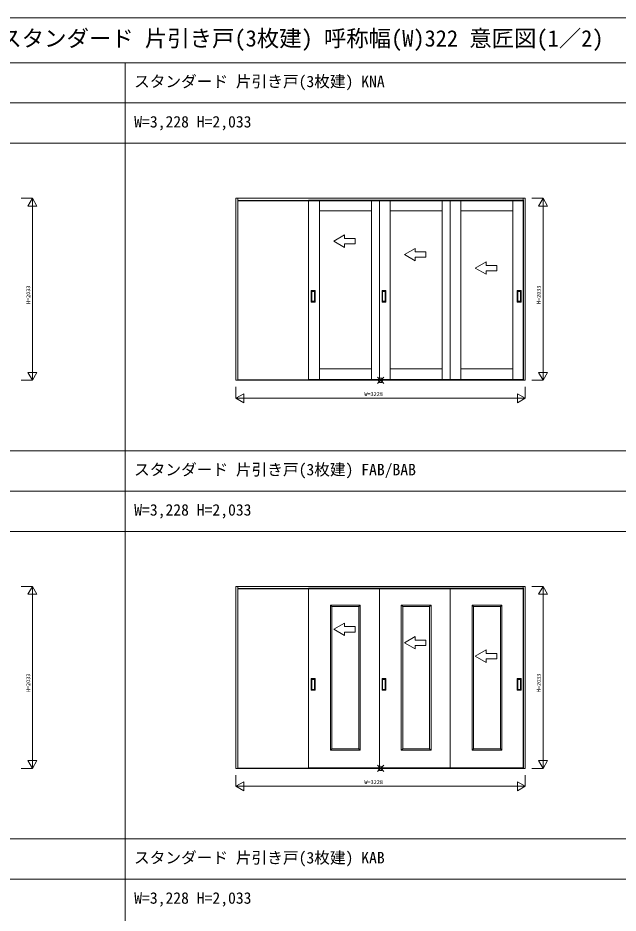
# Model space of a CAD drawing. Units: millimetres, scale not verified. Extents: x -14341 to 14341, y -10000 to 10000.
# Drawn here: x -4139 to 2562, y 1 to 10000 of the extents above; entities that cross this region are included whole.
import ezdxf
from ezdxf.enums import TextEntityAlignment as Align

# ---------------------------------------------------------------- set-up
doc = ezdxf.new("R2010")
doc.units = ezdxf.units.MM
doc.header["$LTSCALE"] = 50
doc.layers.add('0-0_0', color=7, linetype='Continuous')
for name, color, linetype, lineweight in [('0-1_YKK_F1', 7, 'Continuous', 18), ('0-2_YKK_IN', 1, 'Continuous', 18), ('0-3_YKK_A1', 4, 'Continuous', 18), ('0-4_YKK_N1', 2, 'Continuous', 18)]:
    doc.layers.add(name, color=color, linetype=linetype, lineweight=lineweight)
doc.styles.add('ＭＳ ゴシック', font='')
doc.styles.get('ＭＳ ゴシック').set_extended_font_data('MS Gothic')

msp = doc.modelspace()

# ---------------------------------------------------------------- linework, layer by layer
at = {"layer": '0-1_YKK_F1'}
for p, q in [((-14340.51, 10000), (14340.51, 10000)), ((-14340.51, 9500), (14159.49, 9500)), ((-2940.51, -10000), (-2940.51, 9500)), ((-14340.51, 9050), (14159.49, 9050)), ((-14340.51, 8600), (14159.49, 8600)), ((-14340.51, 5165), (14159.49, 5165)), ((-14340.51, 4715), (14159.49, 4715)), ((-14340.51, 4265), (14159.49, 4265)), ((-14340.51, 830), (14159.49, 830)), ((-14340.51, 380), (14159.49, 380))]:
    msp.add_line(p, q, dxfattribs=at)
at = {"layer": '0-2_YKK_IN'}
for p, q in [((-125.86, 5917.14), (-55.15, 5987.86)), ((-125.86, 5987.86), (-55.15, 5917.14)), ((-125.86, 1582.14), (-55.15, 1652.86)), ((-125.86, 1652.86), (-55.15, 1582.14))]:
    msp.add_line(p, q, dxfattribs=at)
for centre in [(-90.51, 5952.5), (-90.51, 1617.5)]:
    msp.add_circle(centre, 25, dxfattribs=at)
at = {"layer": '0-3_YKK_A1'}
for p, q in [((-1704.51, 7985.5), (1523.49, 7985.5)), ((-1704.51, 5952.5), (-1704.51, 7985.5)), ((-1684.51, 7985.5), (-1684.51, 7955.5)), ((-1684.51, 7961.5), (1503.49, 7961.5)), ((-1684.51, 7958.5), (1503.49, 7958.5)), ((-1684.51, 5956.5), (-1684.51, 7955.5)), ((1503.49, 7985.5), (1503.49, 7955.5)), ((1503.49, 5956.5), (1503.49, 7955.5)), ((1523.49, 5952.5), (1523.49, 7985.5)), ((-613.01, 7506), (-493.01, 7575.28)), ((-613.01, 7506), (-493.01, 7436.72)), ((-493.01, 7536), (-493.01, 7575.28)), ((-493.01, 7436.72), (-493.01, 7476)), ((176.99, 7356), (296.99, 7425.28)), ((296.99, 7386), (296.99, 7425.28)), ((176.99, 7356), (296.99, 7286.72)), ((296.99, 7286.72), (296.99, 7326)), ((966.99, 7206), (1086.99, 7275.28)), ((966.99, 7206), (1086.99, 7136.72)), ((1086.99, 7236), (1086.99, 7275.28)), ((1086.99, 7136.72), (1086.99, 7176)), ((-864.01, 6826.5), (-864.01, 6954.5)), ((-823.01, 6955.5), (-863.01, 6955.5)), ((-858.01, 6836.5), (-858.01, 6944.5)), ((-857.01, 6945.5), (-829.01, 6945.5)), ((-828.01, 6944.5), (-828.01, 6836.5)), ((-822.01, 6826.5), (-822.01, 6954.5)), ((-74.01, 6826.5), (-74.01, 6954.5)), ((-33.01, 6955.5), (-73.01, 6955.5)), ((-68.01, 6836.5), (-68.01, 6944.5)), ((-67.01, 6945.5), (-39.01, 6945.5)), ((-38.01, 6944.5), (-38.01, 6836.5)), ((-32.01, 6826.5), (-32.01, 6954.5)), ((1435.99, 6826.5), (1435.99, 6954.5)), ((1436.99, 6955.5), (1476.99, 6955.5)), ((1441.99, 6944.5), (1441.99, 6836.5)), ((1470.99, 6945.5), (1442.99, 6945.5)), ((1471.99, 6836.5), (1471.99, 6944.5)), ((1477.99, 6826.5), (1477.99, 6954.5)), ((-823.01, 6825.5), (-863.01, 6825.5)), ((-829.01, 6835.5), (-857.01, 6835.5)), ((-33.01, 6825.5), (-73.01, 6825.5)), ((-39.01, 6835.5), (-67.01, 6835.5)), ((1436.99, 6825.5), (1476.99, 6825.5)), ((1442.99, 6835.5), (1470.99, 6835.5)), ((-193.01, 6080.5), (-773.01, 6080.5)), ((596.99, 6080.5), (16.99, 6080.5)), ((1386.99, 6080.5), (806.99, 6080.5)), ((1386.99, 6080.5), (806.99, 6080.5)), ((1523.49, 5952.5), (-1704.51, 5952.5)), ((-1684.51, 5952.5), (-1684.51, 5956.5)), ((1503.49, 5956.5), (-1684.51, 5956.5)), ((-773.01, 5960.5), (-193.01, 5960.5)), ((-193.01, 5960.5), (-103.01, 5960.5)), ((16.99, 5960.5), (596.99, 5960.5)), ((596.99, 5960.5), (686.99, 5960.5)), ((806.99, 5960.5), (1386.99, 5960.5)), ((806.99, 5960.5), (1386.99, 5960.5)), ((1503.49, 5952.5), (1503.49, 5956.5)), ((-1704.51, 3650.5), (1523.49, 3650.5)), ((-1704.51, 1617.5), (-1704.51, 3650.5)), ((-1684.51, 3650.5), (-1684.51, 3620.5)), ((-1684.51, 3626.5), (1503.49, 3626.5)), ((-1684.51, 3623.5), (1503.49, 3623.5)), ((-1684.51, 1621.5), (-1684.51, 3620.5)), ((-893.01, 3629.5), (-103.01, 3629.5)), ((-893.01, 1625.5), (-893.01, 3629.5)), ((-103.01, 3629.5), (686.99, 3629.5)), ((-103.01, 1625.5), (-103.01, 3629.5)), ((686.99, 1625.5), (686.99, 3629.5)), ((1503.49, 3650.5), (1503.49, 3620.5)), ((1503.49, 1621.5), (1503.49, 3620.5)), ((1523.49, 1617.5), (1523.49, 3650.5)), ((-649.34, 3441), (-649.34, 1821)), ((-316.67, 3441), (-649.34, 3441)), ((-633.34, 3425), (-649.34, 3441)), ((-633.34, 3425), (-633.34, 1837)), ((-332.67, 3425), (-633.34, 3425)), ((-332.67, 3425), (-316.67, 3441)), ((140.66, 3441), (140.66, 1821)), ((473.33, 3441), (140.66, 3441)), ((156.66, 3425), (140.66, 3441)), ((156.66, 3425), (156.66, 1837)), ((457.33, 3425), (156.66, 3425)), ((457.33, 3425), (473.33, 3441)), ((930.66, 3441), (930.66, 1821)), ((1263.33, 3441), (930.66, 3441)), ((946.66, 3425), (930.66, 3441)), ((946.66, 3425), (946.66, 1837)), ((1247.33, 3425), (946.66, 3425)), ((1247.33, 3425), (1263.33, 3441)), ((-613.01, 3171), (-493.01, 3240.28)), ((-493.01, 3201), (-493.01, 3240.28)), ((-613.01, 3171), (-493.01, 3101.72)), ((-493.01, 3101.72), (-493.01, 3141)), ((176.99, 3021), (296.99, 3090.28)), ((176.99, 3021), (296.99, 2951.72)), ((296.99, 3051), (296.99, 3090.28)), ((296.99, 2951.72), (296.99, 2991)), ((966.99, 2871), (1086.99, 2940.28)), ((1086.99, 2901), (1086.99, 2940.28)), ((966.99, 2871), (1086.99, 2801.72)), ((1086.99, 2801.72), (1086.99, 2841)), ((-864.01, 2491.5), (-864.01, 2619.5)), ((-823.01, 2620.5), (-863.01, 2620.5)), ((-858.01, 2501.5), (-858.01, 2609.5)), ((-857.01, 2610.5), (-829.01, 2610.5)), ((-828.01, 2609.5), (-828.01, 2501.5)), ((-822.01, 2491.5), (-822.01, 2619.5)), ((-74.01, 2491.5), (-74.01, 2619.5)), ((-33.01, 2620.5), (-73.01, 2620.5)), ((-68.01, 2501.5), (-68.01, 2609.5)), ((-67.01, 2610.5), (-39.01, 2610.5)), ((-38.01, 2609.5), (-38.01, 2501.5)), ((-32.01, 2491.5), (-32.01, 2619.5)), ((1435.99, 2491.5), (1435.99, 2619.5)), ((1436.99, 2620.5), (1476.99, 2620.5)), ((1441.99, 2609.5), (1441.99, 2501.5)), ((1470.99, 2610.5), (1442.99, 2610.5)), ((1471.99, 2501.5), (1471.99, 2609.5)), ((1477.99, 2491.5), (1477.99, 2619.5)), ((-829.01, 2500.5), (-857.01, 2500.5)), ((-39.01, 2500.5), (-67.01, 2500.5)), ((1442.99, 2500.5), (1470.99, 2500.5)), ((-823.01, 2490.5), (-863.01, 2490.5)), ((-33.01, 2490.5), (-73.01, 2490.5)), ((1436.99, 2490.5), (1476.99, 2490.5)), ((-633.34, 1837), (-649.34, 1821)), ((-332.67, 1837), (-316.67, 1821)), ((156.66, 1837), (140.66, 1821)), ((457.33, 1837), (473.33, 1821)), ((946.66, 1837), (930.66, 1821)), ((1247.33, 1837), (1263.33, 1821)), ((1523.49, 1617.5), (-1704.51, 1617.5)), ((-1684.51, 1617.5), (-1684.51, 1621.5)), ((1503.49, 1621.5), (-1684.51, 1621.5)), ((-103.01, 1625.5), (-893.01, 1625.5)), ((686.99, 1625.5), (-103.01, 1625.5)), ((1506.99, 1625.5), (686.99, 1625.5)), ((1503.49, 1617.5), (1503.49, 1621.5))]:
    msp.add_line(p, q, dxfattribs=at)
for points in [[(-893.01, 5960.5), (-773.01, 5960.5), (-773.01, 7964.5), (-893.01, 7964.5)], [(-773.01, 7844.5), (-193.01, 7844.5), (-193.01, 7964.5), (-773.01, 7964.5)], [(-103.01, 5960.5), (16.99, 5960.5), (16.99, 7964.5), (-103.01, 7964.5)], [(16.99, 7844.5), (596.99, 7844.5), (596.99, 7964.5), (16.99, 7964.5)], [(686.99, 5960.5), (806.99, 5960.5), (806.99, 7964.5), (686.99, 7964.5)], [(686.99, 5960.5), (806.99, 5960.5), (806.99, 7964.5), (686.99, 7964.5)], [(806.99, 7844.5), (1386.99, 7844.5), (1386.99, 7964.5), (806.99, 7964.5)], [(806.99, 7844.5), (1386.99, 7844.5), (1386.99, 7964.5), (806.99, 7964.5)], [(1386.99, 5960.5), (1506.99, 5960.5), (1506.99, 7964.5), (1386.99, 7964.5)], [(1386.99, 5960.5), (1506.99, 5960.5), (1506.99, 7964.5), (1386.99, 7964.5)]]:
    msp.add_lwpolyline(points, close=True, dxfattribs=at)
for points in [[(-103.01, 7964.5), (-193.01, 7964.5), (-193.01, 5960.5)], [(686.99, 7964.5), (596.99, 7964.5), (596.99, 5960.5)], [(-493.01, 7536), (-373.01, 7536), (-373.01, 7476), (-493.01, 7476)], [(296.99, 7386), (416.99, 7386), (416.99, 7326), (296.99, 7326)], [(1086.99, 7236), (1206.99, 7236), (1206.99, 7176), (1086.99, 7176)], [(686.99, 3629.5), (1506.99, 3629.5), (1506.99, 1625.5)], [(-649.34, 1821), (-316.67, 1821), (-316.67, 3441)], [(-633.34, 1837), (-332.67, 1837), (-332.67, 3425)], [(140.66, 1821), (473.33, 1821), (473.33, 3441)], [(156.66, 1837), (457.33, 1837), (457.33, 3425)], [(930.66, 1821), (1263.33, 1821), (1263.33, 3441)], [(946.66, 1837), (1247.33, 1837), (1247.33, 3425)], [(-493.01, 3201), (-373.01, 3201), (-373.01, 3141), (-493.01, 3141)], [(296.99, 3051), (416.99, 3051), (416.99, 2991), (296.99, 2991)], [(1086.99, 2901), (1206.99, 2901), (1206.99, 2841), (1086.99, 2841)]]:
    msp.add_lwpolyline(points, dxfattribs=at)
for centre, start, end in [((-863.01, 6954.5), 90, 180), ((-857.01, 6944.5), 90, 180), ((-829.01, 6944.5), 0, 90), ((-823.01, 6954.5), 0, 90), ((-73.01, 6954.5), 90, 180), ((-67.01, 6944.5), 90, 180), ((-39.01, 6944.5), 0, 90), ((-33.01, 6954.5), 0, 90), ((1436.99, 6954.5), 90, 180), ((1442.99, 6944.5), 90, 180), ((1470.99, 6944.5), 360, 90), ((1476.99, 6954.5), 0, 90), ((-863.01, 6826.5), 180, 270), ((-857.01, 6836.5), 180, 270), ((-829.01, 6836.5), 270, 0), ((-823.01, 6826.5), 270, 0), ((-73.01, 6826.5), 180, 270), ((-67.01, 6836.5), 180, 270), ((-39.01, 6836.5), 270, 0), ((-33.01, 6826.5), 270, 0), ((1436.99, 6826.5), 180, 270), ((1442.99, 6836.5), 180, 270), ((1470.99, 6836.5), 270, 360), ((1476.99, 6826.5), 270, 0), ((-863.01, 2619.5), 90, 180), ((-857.01, 2609.5), 90, 180), ((-829.01, 2609.5), 0, 90), ((-823.01, 2619.5), 0, 90), ((-73.01, 2619.5), 90, 180), ((-67.01, 2609.5), 90, 180), ((-39.01, 2609.5), 0, 90), ((-33.01, 2619.5), 0, 90), ((1436.99, 2619.5), 90, 180), ((1442.99, 2609.5), 90, 180), ((1470.99, 2609.5), 360, 90), ((1476.99, 2619.5), 0, 90), ((-857.01, 2501.5), 180, 270), ((-829.01, 2501.5), 270, 0), ((-67.01, 2501.5), 180, 270), ((-39.01, 2501.5), 270, 0), ((1442.99, 2501.5), 180, 270), ((1470.99, 2501.5), 270, 360), ((-863.01, 2491.5), 180, 270), ((-823.01, 2491.5), 270, 0), ((-73.01, 2491.5), 180, 270), ((-33.01, 2491.5), 270, 0), ((1436.99, 2491.5), 180, 270), ((1476.99, 2491.5), 270, 0)]:
    msp.add_arc(centre, 1, start, end, dxfattribs=at)
at = {"layer": '0-4_YKK_N1'}
for p, q in [((-4101.51, 7985.5), (-3976.51, 7985.5)), ((-4026.51, 7898.9), (-3926.51, 7898.9)), ((-3976.51, 7985.5), (-3976.51, 5952.5)), ((1598.49, 7985.5), (1723.49, 7985.5)), ((1673.49, 7898.9), (1773.49, 7898.9)), ((1723.49, 7985.5), (1723.49, 5952.5)), ((-4026.51, 6039.1), (-3926.51, 6039.1)), ((1673.49, 6039.1), (1773.49, 6039.1)), ((-4101.51, 5952.5), (-3976.51, 5952.5)), ((1598.49, 5952.5), (1723.49, 5952.5)), ((-1704.51, 5752.5), (-1617.91, 5802.5)), ((-1617.91, 5802.5), (-1617.91, 5702.5)), ((1436.89, 5802.5), (1523.49, 5752.5)), ((1523.49, 5877.5), (1523.49, 5752.5)), ((-1704.51, 5752.5), (-1617.91, 5702.5)), ((-4101.51, 3650.5), (-3976.51, 3650.5)), ((-3976.51, 3650.5), (-3976.51, 1617.5)), ((1598.49, 3650.5), (1723.49, 3650.5)), ((1723.49, 3650.5), (1723.49, 1617.5)), ((-4026.51, 3563.9), (-3926.51, 3563.9)), ((1673.49, 3563.9), (1773.49, 3563.9)), ((-4026.51, 1704.1), (-3926.51, 1704.1)), ((1673.49, 1704.1), (1773.49, 1704.1)), ((-4101.51, 1617.5), (-3976.51, 1617.5)), ((1598.49, 1617.5), (1723.49, 1617.5)), ((1523.49, 1542.5), (1523.49, 1417.5)), ((-1704.51, 1417.5), (-1617.91, 1467.5)), ((-1704.51, 1417.5), (-1617.91, 1367.5)), ((-1617.91, 1467.5), (-1617.91, 1367.5)), ((1436.89, 1467.5), (1523.49, 1417.5))]:
    msp.add_line(p, q, dxfattribs=at)
for points in [[(-4026.51, 7898.9), (-3976.51, 7985.5), (-3926.51, 7898.9)], [(1673.49, 7898.9), (1723.49, 7985.5), (1773.49, 7898.9)], [(-4026.51, 6039.1), (-3976.51, 5952.5), (-3926.51, 6039.1)], [(1673.49, 6039.1), (1723.49, 5952.5), (1773.49, 6039.1)], [(-1704.51, 5877.5), (-1704.51, 5752.5), (1523.49, 5752.5)], [(1436.89, 5802.5), (1436.89, 5702.5), (1523.49, 5752.5)], [(-4026.51, 3563.9), (-3976.51, 3650.5), (-3926.51, 3563.9)], [(1673.49, 3563.9), (1723.49, 3650.5), (1773.49, 3563.9)], [(-4026.51, 1704.1), (-3976.51, 1617.5), (-3926.51, 1704.1)], [(1673.49, 1704.1), (1723.49, 1617.5), (1773.49, 1704.1)], [(-1704.51, 1542.5), (-1704.51, 1417.5), (1523.49, 1417.5)], [(1436.89, 1467.5), (1436.89, 1367.5), (1523.49, 1417.5)]]:
    msp.add_lwpolyline(points, dxfattribs=at)

# ---------------------------------------------------------------- texts
at = {"layer": '0-0_0', "style": 'ＭＳ ゴシック'}
for s, height, p in [('BVKCK07  木質インテリア建材 Smayell(スマエル) 室内引戸 ラウンドレールタイプ スタンダード 片引き戸(3枚建) 呼称幅(W)322 意匠図(1／2)', 183.3, (-13840.51, 9625)), ('スタンダード 片引き戸(3枚建) KNA', 128.3, (-2842.51, 9187.5)), ('W=3,228 H=2,033', 128.3, (-2840.51, 8737.5)), ('スタンダード 片引き戸(3枚建) FAB/BAB', 128.3, (-2842.51, 4852.5)), ('W=3,228 H=2,033', 128.3, (-2840.51, 4402.5)), ('スタンダード 片引き戸(3枚建) KAB', 128.3, (-2842.51, 517.5)), ('W=3,228 H=2,033', 128.3, (-2840.51, 67.5))]:
    msp.add_text(s, height=height, dxfattribs=at).set_placement(p, align=Align.BOTTOM_LEFT)
at = {"layer": '0-4_YKK_N1', "color": 7, "style": 'ＭＳ ゴシック'}
for p in [(-3988.51, 6804), (1711.49, 6804), (-3988.51, 2469), (1711.49, 2469)]:
    msp.add_text('H=2033', height=43.99, rotation=90, dxfattribs=at).set_placement(p, align=Align.BOTTOM_LEFT)
for p in [(-270.51, 5764.5), (-270.51, 1429.5)]:
    msp.add_text('W=3228', height=43.99, dxfattribs=at).set_placement(p, align=Align.BOTTOM_LEFT)

doc.saveas('drawing.dxf')
